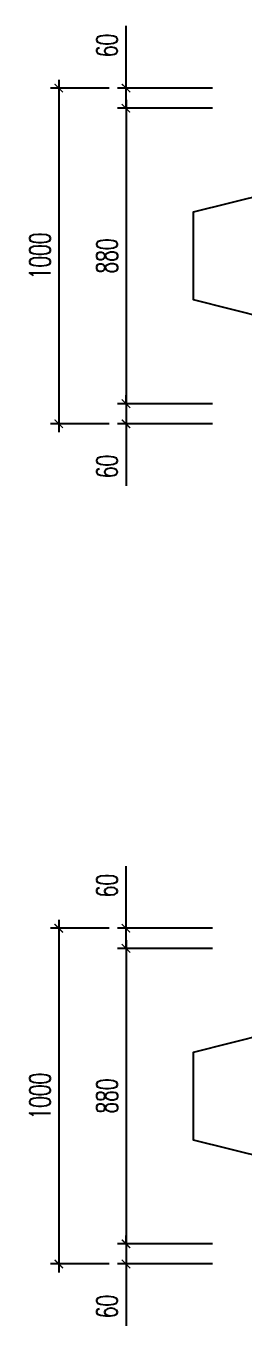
# Model space of a CAD drawing. Header units: millimetres. Extents: x -143483 to 1166745, y -1448440 to -1202244.
# Drawn here: x 269233 to 271826, y -1262330 to -1246841 of the extents above; entities that cross this region are included whole.
import ezdxf

# ---------------------------------------------------------------- set-up
doc = ezdxf.new("R2010")
doc.units = ezdxf.units.MM
doc.header["$LTSCALE"] = 30
doc.header["$PDMODE"] = 3
doc.layers.get('0').update_dxf_attribs({"lineweight": 9})
doc.layers.get('Defpoints').update_dxf_attribs({"lineweight": 9})
doc.layers.add('ccu11-Dim', color=8, linetype='Continuous')
doc.layers.add('ccu11-Thay', color=7, linetype='Continuous')
doc.styles.add('ccu11-dim', font='vnsimli.shx', dxfattribs={"width": 0.65, "bigfont": 'bigfont.shx'})
doc.dimstyles.new('ccu11-100x4', dxfattribs={"dimscale": 100, "dimtxt": 2.5, "dimasz": 1, "dimexe": 1, "dimexo": 2, "dimgap": 1, "dimtad": 1, "dimdec": 0, "dimlfac": 0.25, "dimdsep": 46, "dimtxsty": 'ccu11-dim', "dimblk": 'ARCHTICK', "dimcen": -1, "dimdle": 1, "dimclrd": 256, "dimclre": 256, "dimclrt": 3, "dimadec": 0, "dimazin": 2, "dimtfac": 0.1, "dimtdec": 0, "dimtmove": 0, "dimatfit": 1, "dimldrblk": 'ARCHTICK', "dimfxl": 0, "dimtvp": 0.833333, "dimtolj": 1, "dimtzin": 12, "dimarcsym": 0})

# ---------------------------------------------------------------- blocks, each defined once
blk = doc.blocks.new('_ARCHTICK')
at = {"color": 0, "linetype": 'ByBlock', "const_width": 0.15}
blk.add_lwpolyline([(-0.5, -0.5), (0.5, 0.5)], dxfattribs=at)
blk = doc.blocks.new('*D2477')
at = {"layer": 'ccu11-Dim', "linetype": 'ByBlock', "lineweight": -2, "ltscale": 30, "transparency": 16777216}
for p, q in [((270422, -1247581), (270422, -1246841)), ((271450, -1247581), (270322, -1247581)), ((270422, -1247821), (270422, -1247581)), ((271450, -1247821), (270322, -1247821)), ((270422, -1247821), (270422, -1247921))]:
    blk.add_line(p, q, dxfattribs=at)
at = {"layer": 'Defpoints', "color": 0, "linetype": 'ByBlock', "ltscale": 30, "transparency": 16777216}
for p in [(271650, -1247581), (270422, -1247821), (271650, -1247821)]:
    blk.add_point(p, dxfattribs=at)
at = {"layer": 'ccu11-Dim', "linetype": 'ByBlock', "lineweight": -2, "ltscale": 30, "transparency": 16777216, "xscale": 100, "yscale": 100, "zscale": 100}
for p, rotation in [((270422, -1247581), 270), ((270422, -1247821), 90)]:
    blk.add_blockref('_ARCHTICK', p, dxfattribs=dict(at, rotation=rotation))
at = {"layer": 'ccu11-Dim', "color": 3, "linetype": 'ByBlock', "ltscale": 30, "transparency": 16777216, "insert": (270197, -1247073), "char_height": 250, "attachment_point": 5, "rotation": 90, "style": 'ccu11-dim'}
blk.add_mtext('\\A1;60', dxfattribs=at)
blk = doc.blocks.new('*D2478')
at = {"layer": 'ccu11-Dim', "linetype": 'ByBlock', "lineweight": -2, "ltscale": 30, "transparency": 16777216}
for p, q in [((270422, -1247721), (270422, -1251441)), ((271450, -1247821), (270322, -1247821)), ((271450, -1251341), (270322, -1251341))]:
    blk.add_line(p, q, dxfattribs=at)
at = {"layer": 'Defpoints', "color": 0, "linetype": 'ByBlock', "ltscale": 30, "transparency": 16777216}
for p in [(271650, -1247821), (270422, -1251341), (271650, -1251341)]:
    blk.add_point(p, dxfattribs=at)
at = {"layer": 'ccu11-Dim', "linetype": 'ByBlock', "lineweight": -2, "ltscale": 30, "transparency": 16777216, "xscale": 100, "yscale": 100, "zscale": 100}
for p, rotation in [((270422, -1247821), 90), ((270422, -1251341), 270)]:
    blk.add_blockref('_ARCHTICK', p, dxfattribs=dict(at, rotation=rotation))
at = {"layer": 'ccu11-Dim', "color": 3, "linetype": 'ByBlock', "ltscale": 30, "transparency": 16777216, "insert": (270197, -1249581), "char_height": 250, "attachment_point": 5, "rotation": 90, "style": 'ccu11-dim'}
blk.add_mtext('\\A1;880', dxfattribs=at)
blk = doc.blocks.new('*D2479')
at = {"layer": 'ccu11-Dim', "linetype": 'ByBlock', "lineweight": -2, "ltscale": 30, "transparency": 16777216}
for p, q in [((271450, -1251341), (270322, -1251341)), ((270422, -1251341), (270422, -1251241)), ((270422, -1251341), (270422, -1251581)), ((271450, -1251581), (270322, -1251581)), ((270422, -1251581), (270422, -1252320))]:
    blk.add_line(p, q, dxfattribs=at)
at = {"layer": 'Defpoints', "color": 0, "linetype": 'ByBlock', "ltscale": 30, "transparency": 16777216}
for p in [(270422, -1251341), (271650, -1251341), (271650, -1251581)]:
    blk.add_point(p, dxfattribs=at)
at = {"layer": 'ccu11-Dim', "linetype": 'ByBlock', "lineweight": -2, "ltscale": 30, "transparency": 16777216, "xscale": 100, "yscale": 100, "zscale": 100}
for p, rotation in [((270422, -1251341), 270), ((270422, -1251581), 90)]:
    blk.add_blockref('_ARCHTICK', p, dxfattribs=dict(at, rotation=rotation))
at = {"layer": 'ccu11-Dim', "color": 3, "linetype": 'ByBlock', "ltscale": 30, "transparency": 16777216, "insert": (270197, -1252089), "char_height": 250, "attachment_point": 5, "rotation": 90, "style": 'ccu11-dim'}
blk.add_mtext('\\A1;60', dxfattribs=at)
blk = doc.blocks.new('*D2480')
at = {"layer": 'ccu11-Dim', "linetype": 'ByBlock', "lineweight": -2, "ltscale": 30, "transparency": 16777216}
for p, q in [((269622, -1247481), (269622, -1251681)), ((270222, -1247581), (269522, -1247581)), ((270222, -1251581), (269522, -1251581))]:
    blk.add_line(p, q, dxfattribs=at)
at = {"layer": 'Defpoints', "color": 0, "linetype": 'ByBlock', "ltscale": 30, "transparency": 16777216}
for p in [(270422, -1247581), (269622, -1251581), (270422, -1251581)]:
    blk.add_point(p, dxfattribs=at)
at = {"layer": 'ccu11-Dim', "linetype": 'ByBlock', "lineweight": -2, "ltscale": 30, "transparency": 16777216, "xscale": 100, "yscale": 100, "zscale": 100}
for p, rotation in [((269622, -1247581), 90), ((269622, -1251581), 270)]:
    blk.add_blockref('_ARCHTICK', p, dxfattribs=dict(at, rotation=rotation))
at = {"layer": 'ccu11-Dim', "color": 3, "linetype": 'ByBlock', "ltscale": 30, "transparency": 16777216, "insert": (269397, -1249581), "char_height": 250, "attachment_point": 5, "rotation": 90, "style": 'ccu11-dim'}
blk.add_mtext('\\A1;1000', dxfattribs=at)
blk = doc.blocks.new('*D2481')
at = {"layer": 'ccu11-Dim', "linetype": 'ByBlock', "lineweight": -2, "ltscale": 30, "transparency": 16777216}
for p, q in [((270422, -1257591), (270422, -1256851)), ((271450, -1257591), (270322, -1257591)), ((270422, -1257831), (270422, -1257591)), ((271450, -1257831), (270322, -1257831)), ((270422, -1257831), (270422, -1257931))]:
    blk.add_line(p, q, dxfattribs=at)
at = {"layer": 'Defpoints', "color": 0, "linetype": 'ByBlock', "ltscale": 30, "transparency": 16777216}
for p in [(271650, -1257591), (270422, -1257831), (271650, -1257831)]:
    blk.add_point(p, dxfattribs=at)
at = {"layer": 'ccu11-Dim', "linetype": 'ByBlock', "lineweight": -2, "ltscale": 30, "transparency": 16777216, "xscale": 100, "yscale": 100, "zscale": 100}
for p, rotation in [((270422, -1257591), 270), ((270422, -1257831), 90)]:
    blk.add_blockref('_ARCHTICK', p, dxfattribs=dict(at, rotation=rotation))
at = {"layer": 'ccu11-Dim', "color": 3, "linetype": 'ByBlock', "ltscale": 30, "transparency": 16777216, "insert": (270197, -1257083), "char_height": 250, "attachment_point": 5, "rotation": 90, "style": 'ccu11-dim'}
blk.add_mtext('\\A1;60', dxfattribs=at)
blk = doc.blocks.new('*D2482')
at = {"layer": 'ccu11-Dim', "linetype": 'ByBlock', "lineweight": -2, "ltscale": 30, "transparency": 16777216}
for p, q in [((271450, -1257831), (270322, -1257831)), ((270422, -1257731), (270422, -1261451)), ((271450, -1261351), (270322, -1261351))]:
    blk.add_line(p, q, dxfattribs=at)
at = {"layer": 'Defpoints', "color": 0, "linetype": 'ByBlock', "ltscale": 30, "transparency": 16777216}
for p in [(271650, -1257831), (270422, -1261351), (271650, -1261351)]:
    blk.add_point(p, dxfattribs=at)
at = {"layer": 'ccu11-Dim', "linetype": 'ByBlock', "lineweight": -2, "ltscale": 30, "transparency": 16777216, "xscale": 100, "yscale": 100, "zscale": 100}
for p, rotation in [((270422, -1257831), 90), ((270422, -1261351), 270)]:
    blk.add_blockref('_ARCHTICK', p, dxfattribs=dict(at, rotation=rotation))
at = {"layer": 'ccu11-Dim', "color": 3, "linetype": 'ByBlock', "ltscale": 30, "transparency": 16777216, "insert": (270197, -1259591), "char_height": 250, "attachment_point": 5, "rotation": 90, "style": 'ccu11-dim'}
blk.add_mtext('\\A1;880', dxfattribs=at)
blk = doc.blocks.new('*D2483')
at = {"layer": 'ccu11-Dim', "linetype": 'ByBlock', "lineweight": -2, "ltscale": 30, "transparency": 16777216}
for p, q in [((270422, -1261351), (270422, -1261251)), ((271450, -1261351), (270322, -1261351)), ((270422, -1261351), (270422, -1261591)), ((271450, -1261591), (270322, -1261591)), ((270422, -1261591), (270422, -1262330))]:
    blk.add_line(p, q, dxfattribs=at)
at = {"layer": 'Defpoints', "color": 0, "linetype": 'ByBlock', "ltscale": 30, "transparency": 16777216}
for p in [(270422, -1261351), (271650, -1261351), (271650, -1261591)]:
    blk.add_point(p, dxfattribs=at)
at = {"layer": 'ccu11-Dim', "linetype": 'ByBlock', "lineweight": -2, "ltscale": 30, "transparency": 16777216, "xscale": 100, "yscale": 100, "zscale": 100}
for p, rotation in [((270422, -1261351), 270), ((270422, -1261591), 90)]:
    blk.add_blockref('_ARCHTICK', p, dxfattribs=dict(at, rotation=rotation))
at = {"layer": 'ccu11-Dim', "color": 3, "linetype": 'ByBlock', "ltscale": 30, "transparency": 16777216, "insert": (270197, -1262098), "char_height": 250, "attachment_point": 5, "rotation": 90, "style": 'ccu11-dim'}
blk.add_mtext('\\A1;60', dxfattribs=at)
blk = doc.blocks.new('*D2484')
at = {"layer": 'ccu11-Dim', "linetype": 'ByBlock', "lineweight": -2, "ltscale": 30, "transparency": 16777216}
for p, q in [((269622, -1257491), (269622, -1261691)), ((270222, -1257591), (269522, -1257591)), ((270222, -1261591), (269522, -1261591))]:
    blk.add_line(p, q, dxfattribs=at)
at = {"layer": 'Defpoints', "color": 0, "linetype": 'ByBlock', "ltscale": 30, "transparency": 16777216}
for p in [(270422, -1257591), (269622, -1261591), (270422, -1261591)]:
    blk.add_point(p, dxfattribs=at)
at = {"layer": 'ccu11-Dim', "linetype": 'ByBlock', "lineweight": -2, "ltscale": 30, "transparency": 16777216, "xscale": 100, "yscale": 100, "zscale": 100}
for p, rotation in [((269622, -1257591), 90), ((269622, -1261591), 270)]:
    blk.add_blockref('_ARCHTICK', p, dxfattribs=dict(at, rotation=rotation))
at = {"layer": 'ccu11-Dim', "color": 3, "linetype": 'ByBlock', "ltscale": 30, "transparency": 16777216, "insert": (269397, -1259591), "char_height": 250, "attachment_point": 5, "rotation": 90, "style": 'ccu11-dim'}
blk.add_mtext('\\A1;1000', dxfattribs=at)

msp = doc.modelspace()

# ---------------------------------------------------------------- linework, layer by layer
at = {"layer": 'ccu11-Thay'}
for points in [[(272101.34, -1251580.56), (294133.34, -1251580.56), (294133.34, -1250320.56), (293253.57, -1250100.56), (293253.57, -1249060.56), (294133.34, -1248840.56), (294133.34, -1247580.56), (272101.34, -1247580.56), (272101.34, -1248840.56), (271221.57, -1249060.56), (271221.57, -1250100.56), (272101.34, -1250320.56)], [(272101.34, -1261590.5), (294133.34, -1261590.5), (294133.34, -1260330.5), (293253.57, -1260110.5), (293253.57, -1259070.5), (294133.34, -1258850.5), (294133.34, -1257590.5), (272101.34, -1257590.5), (272101.34, -1258850.5), (271221.57, -1259070.5), (271221.57, -1260110.5), (272101.34, -1260330.5)]]:
    msp.add_lwpolyline(points, close=True, dxfattribs=at)

# ---------------------------------------------------------------- dimensions: what is measured, and where the dimension line sits
at = {"layer": 'ccu11-Dim', "linetype": 'ByBlock', "ltscale": 30}
for base, p1, p2, angle, picture, middle in [((270421.57, -1247820.56), (271649.97, -1247580.56), (271649.97, -1247820.56), 90, '*D2477', (270421.57, -1247072.58)), ((270421.57, -1251340.56), (271649.97, -1251580.56), (271649.97, -1251340.56), 270, '*D2479', (270421.57, -1252088.55)), ((270421.57, -1257830.5), (271649.97, -1257590.5), (271649.97, -1257830.5), 90, '*D2481', (270421.57, -1257082.52)), ((270421.57, -1261350.5), (271649.97, -1261590.5), (271649.97, -1261350.5), 270, '*D2483', (270421.57, -1262098.48))]:
    dim = msp.add_linear_dim(base=base, p1=p1, p2=p2, angle=angle, dimstyle='ccu11-100x4', dxfattribs=at)
    dim.commit()
    dim.dimension.update_dxf_attribs({"geometry": picture, "text_midpoint": middle, "dimtype": 160})
for base, p1, p2, picture, middle in [((269621.57, -1251580.56), (270421.57, -1247580.56), (270421.57, -1251580.56), '*D2480', (269396.57, -1249580.56)), ((269621.57, -1261590.5), (270421.57, -1257590.5), (270421.57, -1261590.5), '*D2484', (269396.57, -1259590.5))]:
    dim = msp.add_linear_dim(base=base, p1=p1, p2=p2, angle=90, dimstyle='ccu11-100x4', dxfattribs=at)
    dim.commit()
    dim.dimension.update_dxf_attribs({"geometry": picture, "text_midpoint": middle})
for base, p1, p2, picture, middle in [((270421.57, -1251340.56), (271649.97, -1247820.56), (271649.97, -1251340.56), '*D2478', (270196.57, -1249580.56)), ((270421.57, -1261350.5), (271649.97, -1257830.5), (271649.97, -1261350.5), '*D2482', (270196.57, -1259590.5))]:
    dim = msp.add_linear_dim(base=base, p1=p1, p2=p2, angle=90, dimstyle='ccu11-100x4', override={"dimtmove": 1}, dxfattribs=at)
    dim.commit()
    dim.dimension.update_dxf_attribs({"geometry": picture, "text_midpoint": middle})

doc.saveas('drawing.dxf')
